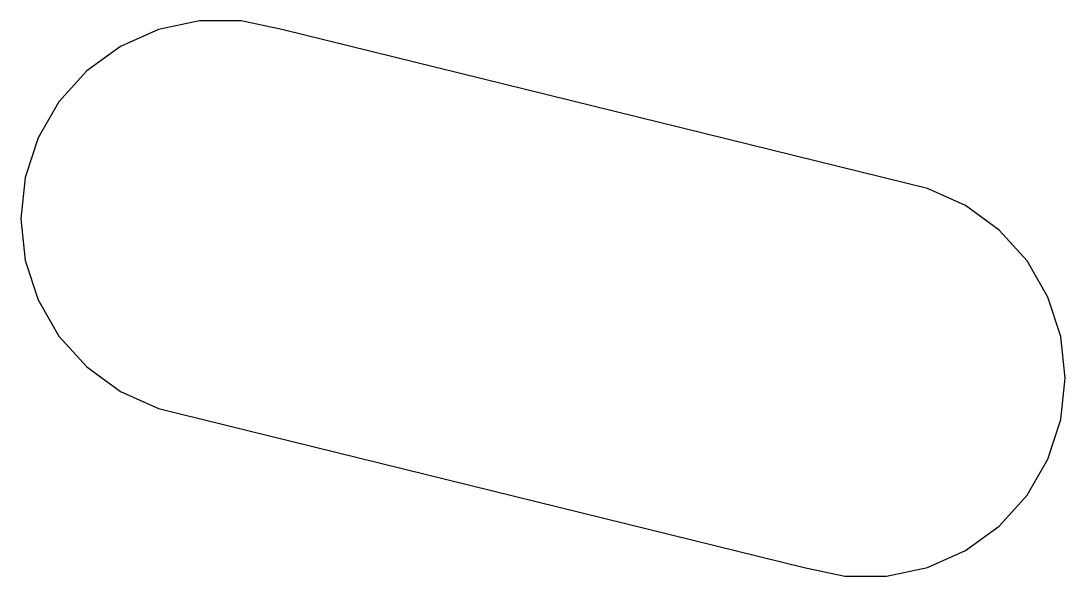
# Model space of a CAD drawing. Header units: metres. Extents: x -23.3 to 5.5, y -5.5 to 9.9.
import ezdxf

# ---------------------------------------------------------------- set-up
doc = ezdxf.new("R2010")
doc.units = ezdxf.units.M

msp = doc.modelspace()

# ---------------------------------------------------------------- linework, layer by layer
for p, q in [((-18.3914, 9.86399), (-19.5161, 9.62493)), ((-17.2416, 9.86399), (-18.3914, 9.86399)), ((-16.1169, 9.62493), (-17.2416, 9.86399)), ((-19.5161, 9.62493), (-20.5665, 9.15726)), ((1.69959, 5.23081), (-16.1169, 9.62493)), ((-20.5665, 9.15726), (-21.4967, 8.48141)), ((-21.4967, 8.48141), (-22.2661, 7.62694)), ((-22.2661, 7.62694), (-22.841, 6.63117)), ((-22.841, 6.63117), (-23.1963, 5.53763)), ((-23.1963, 5.53763), (-23.3165, 4.39412)), ((2.75, 4.76314), (1.69959, 5.23081)), ((3.68022, 4.0873), (2.75, 4.76314)), ((-23.3165, 4.39412), (-23.1963, 3.2506)), ((4.44959, 3.23282), (3.68022, 4.0873)), ((-23.1963, 3.2506), (-22.841, 2.15707)), ((5.0245, 2.23705), (4.44959, 3.23282)), ((-22.841, 2.15707), (-22.2661, 1.1613)), ((5.37981, 1.14351), (5.0245, 2.23705)), ((-22.2661, 1.1613), (-21.4967, 0.30682)), ((5.5, 0), (5.37981, 1.14351)), ((-21.4967, 0.30682), (-20.5665, -0.369023)), ((5.37981, -1.14351), (5.5, 0)), ((-20.5665, -0.369023), (-19.5161, -0.836694)), ((-19.5161, -0.836694), (-1.69959, -5.23081)), ((5.0245, -2.23705), (5.37981, -1.14351)), ((4.44959, -3.23282), (5.0245, -2.23705)), ((3.68022, -4.0873), (4.44959, -3.23282)), ((2.75, -4.76314), (3.68022, -4.0873)), ((1.69959, -5.23081), (2.75, -4.76314)), ((-1.69959, -5.23081), (-0.574907, -5.46987)), ((-0.574907, -5.46987), (0.574907, -5.46987)), ((0.574907, -5.46987), (1.69959, -5.23081))]:
    msp.add_line(p, q)

doc.saveas('drawing.dxf')
